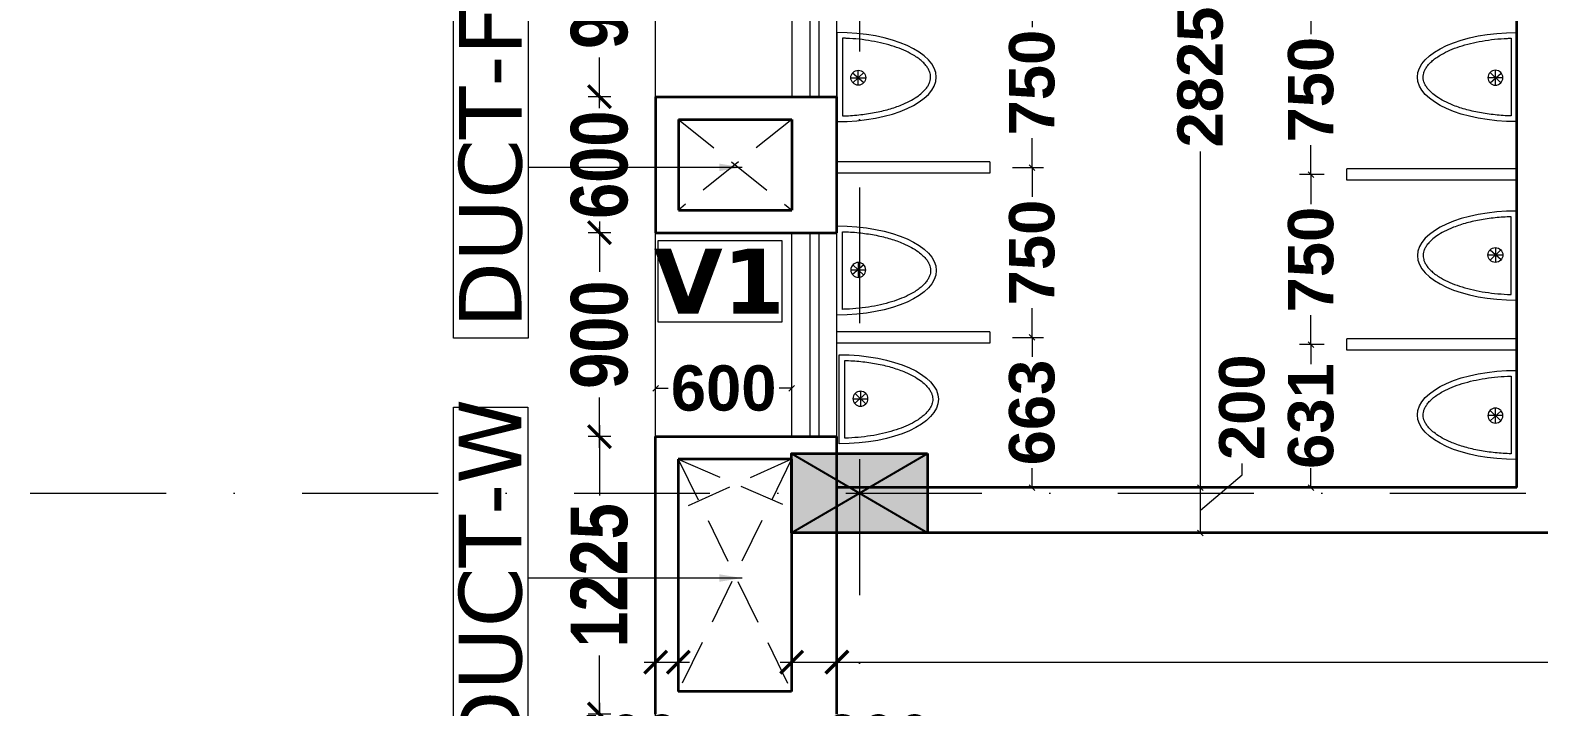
# Model space of a CAD drawing. Header units: millimetres. Extents: x -3092155 to 4513934, y -12317808 to 1850003.
# Drawn here: x -460175 to -453517, y -5682594 to -5679607 of the extents above; entities that cross this region are included whole.
import ezdxf

# ---------------------------------------------------------------- set-up
doc = ezdxf.new("R2010")
doc.units = ezdxf.units.MM
doc.header["$LTSCALE"] = 2
doc.header["$MEASUREMENT"] = 0
doc.header["$PDMODE"] = 34
doc.header["$PDSIZE"] = 500
doc.linetypes.add('DASHDOT', pattern=[1, 0.5, -0.25, 0, -0.25])
doc.linetypes.add('DASHED2', pattern=[0.375, 0.25, -0.125])
for name, color, linetype, lineweight in [('coloumn', 10, 'Continuous', 35), ('cornice', 12, 'Continuous', 25), ('D DIM', 250, 'Continuous', 9), ('DUCT', 37, 'Continuous', 35), ('FIXTURE', 252, 'Continuous', 0), ('glass', 5, 'Continuous', 15), ('GRID', 251, 'DASHDOT', 5), ('SILL', 74, 'Continuous', 9), ('toi.dim.', 214, 'Continuous', 9), ('VENTI', 162, 'Continuous', 5), ('WAll', 250, 'Continuous', 35)]:
    doc.layers.add(name, color=color, linetype=linetype, lineweight=lineweight)
for name, color, linetype, lineweight, true_color in [('DOT', 7, 'DASHED2', 0, 0x89067c), ('duct text', 7, 'Continuous', 5, 0x30182a), ('partation wall', 7, 'Continuous', 20, 0x525023)]:
    doc.layers.add(name, color=color, linetype=linetype, lineweight=lineweight, true_color=true_color)
doc.styles.add('door', font='arial.ttf', dxfattribs={"height": 70})
doc.styles.add('INNER DIM', font='ARIALNB.TTF', dxfattribs={"height": 250})
doc.styles.add('int dim', font='arialbd.ttf', dxfattribs={"height": 200})
doc.styles.add('style2', font='verdana.ttf')
doc.dimstyles.new('DOOR', dxfattribs={"dimtxt": 100, "dimasz": 100, "dimexe": 25, "dimexo": 50, "dimgap": 25, "dimtad": 0, "dimtih": 1, "dimtoh": 1, "dimdec": 0, "dimzin": 3, "dimdsep": 46, "dimtxsty": 'door', "dimblk": 'OBLIQUE', "dimcen": 200, "dimclrd": 256, "dimclre": 256, "dimclrt": 256, "dimadec": 0, "dimazin": 0, "dimtfac": 1, "dimtdec": 0, "dimtofl": 0, "dimtmove": 2, "dimatfit": 3, "dimfxl": 300, "dimfxlon": 1, "dimfrac": 1, "dimtolj": 1, "dimtzin": 0, "dimlwd": -1, "dimlwe": -1, "dimarcsym": 0})
doc.dimstyles.new('INNER DIM', dxfattribs={"dimscale": 0, "dimtxt": 250, "dimasz": 100, "dimexe": 50, "dimexo": 50, "dimgap": 50, "dimtad": 0, "dimdec": 0, "dimzin": 0, "dimdsep": 46, "dimtxsty": 'INNER DIM', "dimblk": 'ARCHTICK', "dimcen": 100, "dimdle": 50, "dimclrd": 256, "dimclre": 256, "dimclrt": 256, "dimadec": 0, "dimazin": 0, "dimtfac": 1, "dimtdec": 0, "dimtix": 1, "dimtmove": 2, "dimatfit": 3, "dimfxl": 50, "dimfxlon": 1, "dimtolj": 1, "dimtzin": 0, "dimlwd": -1, "dimlwe": -1, "dimarcsym": 1})
doc.dimstyles.new('toilet detail', dxfattribs={"dimtxt": 150, "dimasz": 25, "dimexe": 50, "dimexo": 100, "dimgap": 25, "dimtad": 0, "dimdec": 0, "dimzin": 3, "dimdsep": 46, "dimtxsty": 'int dim', "dimblk": 'OBLIQUE', "dimcen": 90, "dimclrd": 214, "dimclre": 214, "dimclrt": 256, "dimadec": 0, "dimazin": 0, "dimtfac": 1, "dimtdec": 0, "dimtofl": 0, "dimtmove": 1, "dimatfit": 3, "dimfxl": 1, "dimfrac": 1, "dimtolj": 1, "dimtzin": 0, "dimlwd": -1, "dimlwe": -1, "dimarcsym": 1})

# ---------------------------------------------------------------- blocks, each defined once
blk = doc.blocks.new('_ArchTick')
at = {"color": 0, "linetype": 'ByBlock', "const_width": 0.15}
blk.add_lwpolyline([(-0.5, -0.5), (0.5, 0.5)], dxfattribs=at)
blk = doc.blocks.new('*D64')
at = {"layer": 'D DIM', "ltscale": 100, "transparency": 16777216}
for p, q in [((-457661.9979461372, -5678951.23310758), (-457661.9979461372, -5679173.828605534)), ((-457611.9979461372, -5679001.23310758), (-457711.9979461372, -5679001.23310758)), ((-457661.9979461372, -5679951.233107581), (-457661.9979461372, -5679728.637609626)), ((-457611.9979461372, -5679901.233107581), (-457711.9979461372, -5679901.233107581))]:
    blk.add_line(p, q, dxfattribs=at)
at = {"layer": 'Defpoints', "color": 0, "lineweight": 50, "ltscale": 100, "transparency": 16777216}
for p in [(-457013.8841193343, -5679001.23310758), (-457661.9979461372, -5679901.233107581), (-457013.8841193343, -5679901.233107581)]:
    blk.add_point(p, dxfattribs=at)
at = {"layer": 'D DIM', "ltscale": 100, "transparency": 16777216, "xscale": 100, "yscale": 100, "zscale": 100}
for p, rotation in [((-457661.9979461372, -5679001.23310758), 90), ((-457661.9979461372, -5679901.233107581), 270)]:
    blk.add_blockref('_ArchTick', p, dxfattribs=dict(at, rotation=rotation))
at = {"layer": 'D DIM', "ltscale": 100, "transparency": 16777216, "insert": (-457661.9979461363, -5679451.23310758), "char_height": 250, "attachment_point": 5, "rotation": 90, "style": 'INNER DIM'}
blk.add_mtext('\\A1;900', dxfattribs=at)
blk = doc.blocks.new('*D65')
at = {"layer": 'D DIM', "ltscale": 100, "transparency": 16777216}
for p, q in [((-457661.9979461372, -5680451.23310758), (-457661.9979461372, -5680673.828605536)), ((-457611.9979461372, -5680501.23310758), (-457711.9979461372, -5680501.23310758)), ((-457661.9979461372, -5681451.233107585), (-457661.9979461372, -5681228.637609629)), ((-457611.9979461372, -5681401.233107585), (-457711.9979461372, -5681401.233107585))]:
    blk.add_line(p, q, dxfattribs=at)
at = {"layer": 'Defpoints', "color": 0, "lineweight": 50, "ltscale": 100, "transparency": 16777216}
for p in [(-457013.8841193335, -5680501.23310758), (-457661.9979461372, -5681401.233107585), (-457013.8841193313, -5681401.233107585)]:
    blk.add_point(p, dxfattribs=at)
at = {"layer": 'D DIM', "ltscale": 100, "transparency": 16777216, "xscale": 100, "yscale": 100, "zscale": 100}
for p, rotation in [((-457661.9979461372, -5680501.23310758), 90), ((-457661.9979461372, -5681401.233107585), 270)]:
    blk.add_blockref('_ArchTick', p, dxfattribs=dict(at, rotation=rotation))
at = {"layer": 'D DIM', "ltscale": 100, "transparency": 16777216, "insert": (-457661.9979461363, -5680951.233107583), "char_height": 250, "attachment_point": 5, "rotation": 90, "style": 'INNER DIM'}
blk.add_mtext('\\A1;900', dxfattribs=at)
blk = doc.blocks.new('*D66')
at = {"layer": 'D DIM', "ltscale": 100, "transparency": 16777216}
for p, q in [((-457661.9979461372, -5682576.233558997), (-457661.9979461372, -5683101.011415934)), ((-457611.9979461372, -5682626.233558997), (-457711.9979461372, -5682626.233558997)), ((-457661.9979461372, -5684326.232656228), (-457661.9979461372, -5683801.454799291)), ((-457611.9979461372, -5684276.232656228), (-457711.9979461372, -5684276.232656228))]:
    blk.add_line(p, q, dxfattribs=at)
at = {"layer": 'Defpoints', "color": 0, "lineweight": 50, "ltscale": 100, "transparency": 16777216}
for p in [(-457013.8841193261, -5682626.233558997), (-457661.9979461372, -5684276.232656228), (-457014.297567275, -5684276.232656228)]:
    blk.add_point(p, dxfattribs=at)
at = {"layer": 'D DIM', "ltscale": 100, "transparency": 16777216, "xscale": 100, "yscale": 100, "zscale": 100}
for p, rotation in [((-457661.9979461372, -5682626.233558997), 90), ((-457661.9979461372, -5684276.232656228), 270)]:
    blk.add_blockref('_ArchTick', p, dxfattribs=dict(at, rotation=rotation))
at = {"layer": 'D DIM', "ltscale": 100, "transparency": 16777216, "insert": (-457661.9979461363, -5683451.233107612), "char_height": 250, "attachment_point": 5, "rotation": 90, "style": 'INNER DIM'}
blk.add_mtext('\\A1;1650', dxfattribs=at)
blk = doc.blocks.new('*D202')
at = {"layer": 'D DIM', "ltscale": 100, "transparency": 16777216}
for p, q in [((-457414.29767005, -5682346.702719184), (-457414.29767005, -5682446.702719184)), ((-457314.29767005, -5682346.702719184), (-457314.29767005, -5682446.702719184)), ((-457464.29767005, -5682396.702719184), (-457264.29767005, -5682396.702719184))]:
    blk.add_line(p, q, dxfattribs=at)
at = {"layer": 'Defpoints', "color": 0, "lineweight": 50, "ltscale": 100, "transparency": 16777216}
for p in [(-457414.29767005, -5682249.147986428), (-457314.29767005, -5682249.147986428), (-457314.29767005, -5682396.702719184)]:
    blk.add_point(p, dxfattribs=at)
at = {"layer": 'D DIM', "ltscale": 100, "transparency": 16777216, "xscale": 100, "yscale": 100, "zscale": 100, "rotation": 180}
blk.add_blockref('_ArchTick', (-457414.29767005, -5682396.702719184), dxfattribs=at)
at = {"layer": 'D DIM', "ltscale": 100, "transparency": 16777216, "xscale": 100, "yscale": 100, "zscale": 100}
blk.add_blockref('_ArchTick', (-457314.29767005, -5682396.702719184), dxfattribs=at)
at = {"layer": 'D DIM', "ltscale": 100, "transparency": 16777216, "insert": (-457545.200502206, -5682756.304070169), "char_height": 250, "attachment_point": 5, "style": 'INNER DIM'}
blk.add_mtext('\\A1;100', dxfattribs=at)
blk = doc.blocks.new('*D662')
at = {"layer": 'D DIM', "ltscale": 100, "transparency": 16777216}
for p, q in [((-457314.7111910628, -7707456.922099195), (-457314.7111910628, -7707556.922099195)), ((-456814.2976700501, -7707456.922099195), (-456814.2976700501, -7707556.922099195)), ((-457364.7111910628, -7707506.922099195), (-456764.2976700501, -7707506.922099195))]:
    blk.add_line(p, q, dxfattribs=at)
at = {"layer": 'Defpoints', "color": 0, "lineweight": 50, "ltscale": 100, "transparency": 16777216}
for p in [(-456814.2976700499, -5682249.147986428), (-457314.7111910628, -7707359.367366438), (-456814.2976700501, -7707506.922099195)]:
    blk.add_point(p, dxfattribs=at)
at = {"layer": 'D DIM', "ltscale": 100, "transparency": 16777216, "xscale": 100, "yscale": 100, "zscale": 100, "rotation": 180}
blk.add_blockref('_ArchTick', (-457314.7111910628, -7707506.922099195), dxfattribs=at)
at = {"layer": 'D DIM', "ltscale": 100, "transparency": 16777216, "xscale": 100, "yscale": 100, "zscale": 100}
blk.add_blockref('_ArchTick', (-456814.2976700501, -7707506.922099195), dxfattribs=at)
at = {"layer": 'D DIM', "ltscale": 100, "transparency": 16777216, "insert": (-457064.5044305576, -7707362.698884432), "char_height": 250, "attachment_point": 5, "style": 'INNER DIM'}
blk.add_mtext('\\A1;500', dxfattribs=at)
blk = doc.blocks.new('*D203')
at = {"layer": 'D DIM', "ltscale": 100, "transparency": 16777216}
for p, q in [((-456814.2976700499, -5682346.702719184), (-456814.2976700499, -5682446.702719184)), ((-456614.29767005, -5682346.702719184), (-456614.29767005, -5682446.702719184)), ((-456864.2976700499, -5682396.702719184), (-456564.29767005, -5682396.702719184))]:
    blk.add_line(p, q, dxfattribs=at)
at = {"layer": 'Defpoints', "color": 0, "lineweight": 50, "ltscale": 100, "transparency": 16777216}
for p in [(-456814.2976700499, -5682249.147986428), (-456614.29767005, -5682249.147986428), (-456614.29767005, -5682396.702719184)]:
    blk.add_point(p, dxfattribs=at)
at = {"layer": 'D DIM', "ltscale": 100, "transparency": 16777216, "xscale": 100, "yscale": 100, "zscale": 100, "rotation": 180}
blk.add_blockref('_ArchTick', (-456814.2976700499, -5682396.702719184), dxfattribs=at)
at = {"layer": 'D DIM', "ltscale": 100, "transparency": 16777216, "xscale": 100, "yscale": 100, "zscale": 100}
blk.add_blockref('_ArchTick', (-456614.29767005, -5682396.702719184), dxfattribs=at)
at = {"layer": 'D DIM', "ltscale": 100, "transparency": 16777216, "insert": (-456431.1433066544, -5682756.304070169), "char_height": 250, "attachment_point": 5, "style": 'INNER DIM'}
blk.add_mtext('\\A1;200', dxfattribs=at)
blk = doc.blocks.new('*D204')
at = {"layer": 'D DIM', "ltscale": 100, "transparency": 16777216}
for p, q in [((-456614.29767005, -5682346.702719184), (-456614.29767005, -5682446.702719184)), ((-445589.7366827271, -5682346.702719184), (-445589.7366827271, -5682446.702719184)), ((-456664.29767005, -5682396.702719184), (-451534.5205870298, -5682396.702719184)), ((-445539.7366827271, -5682396.702719184), (-450669.5137657473, -5682396.702719184))]:
    blk.add_line(p, q, dxfattribs=at)
at = {"layer": 'Defpoints', "color": 0, "lineweight": 50, "ltscale": 100, "transparency": 16777216}
for p in [(-445589.7366827271, -5681938.728488417), (-456614.29767005, -5682249.147986428), (-445589.7366827271, -5682396.702719184)]:
    blk.add_point(p, dxfattribs=at)
at = {"layer": 'D DIM', "ltscale": 100, "transparency": 16777216, "xscale": 100, "yscale": 100, "zscale": 100, "rotation": 180}
blk.add_blockref('_ArchTick', (-456614.29767005, -5682396.702719184), dxfattribs=at)
at = {"layer": 'D DIM', "ltscale": 100, "transparency": 16777216, "xscale": 100, "yscale": 100, "zscale": 100}
blk.add_blockref('_ArchTick', (-445589.7366827271, -5682396.702719184), dxfattribs=at)
at = {"layer": 'D DIM', "ltscale": 100, "transparency": 16777216, "insert": (-451102.0171763885, -5682396.702719184), "char_height": 250, "attachment_point": 5, "style": 'INNER DIM'}
blk.add_mtext('\\A1;11025', dxfattribs=at)
blk = doc.blocks.new('*D368')
at = {"layer": 'D DIM', "ltscale": 100, "transparency": 16777216}
for p, q in [((-457611.9979461372, -5679901.234068167), (-457711.9979461372, -5679901.234068167)), ((-457661.9979461372, -5679901.234068167), (-457661.9979461372, -5679925.364354662)), ((-457661.9979461372, -5680501.234068167), (-457661.9979461372, -5680477.103781673)), ((-457611.9979461372, -5680501.234068167), (-457711.9979461372, -5680501.234068167))]:
    blk.add_line(p, q, dxfattribs=at)
at = {"layer": 'Defpoints', "color": 0, "lineweight": 50, "ltscale": 100, "transparency": 16777216}
for p in [(-457413.9093337008, -5679901.234068167), (-457661.9979461372, -5680501.234068167), (-457413.9093337008, -5680501.234068167)]:
    blk.add_point(p, dxfattribs=at)
at = {"layer": 'D DIM', "ltscale": 100, "transparency": 16777216, "insert": (-457661.9979461363, -5680201.234068167), "char_height": 250, "attachment_point": 5, "rotation": 90, "style": 'INNER DIM'}
blk.add_mtext('\\A1;600', dxfattribs=at)
blk = doc.blocks.new('*D830')
at = {"layer": 'D DIM', "ltscale": 100, "transparency": 16777216}
for p, q in [((-457662.4114671499, -5681351.232656225), (-457662.4114671499, -5681660.867717616)), ((-457612.4114671499, -5681401.232656225), (-457712.4114671499, -5681401.232656225)), ((-457662.4114671499, -5682676.232656225), (-457662.4114671499, -5682366.597594833)), ((-457612.4114671499, -5682626.232656225), (-457712.4114671499, -5682626.232656225))]:
    blk.add_line(p, q, dxfattribs=at)
at = {"layer": 'Defpoints', "color": 0, "lineweight": 50, "ltscale": 100, "transparency": 16777216}
for p in [(-457414.7111910629, -5681401.232656225), (-457662.4114671499, -5682626.232656225), (-457414.7111910629, -5682626.232656225)]:
    blk.add_point(p, dxfattribs=at)
at = {"layer": 'D DIM', "ltscale": 100, "transparency": 16777216, "xscale": 100, "yscale": 100, "zscale": 100}
for p, rotation in [((-457662.4114671499, -5681401.232656225), 90), ((-457662.4114671499, -5682626.232656225), 270)]:
    blk.add_blockref('_ArchTick', p, dxfattribs=dict(at, rotation=rotation))
at = {"layer": 'D DIM', "ltscale": 100, "transparency": 16777216, "insert": (-457662.411467149, -5682013.732656225), "char_height": 250, "attachment_point": 5, "rotation": 90, "style": 'INNER DIM'}
blk.add_mtext('\\A1;1225', dxfattribs=at)
blk = doc.blocks.new('F.F')
at = {"layer": 'coloumn', "ltscale": 100}
blk.add_hatch(color=256, dxfattribs=at).paths.add_polyline_path([(-228835.3270420902, -5834806.198561396), (-228835.3270420902, -5835156.198561395), (-229435.3270420903, -5835156.198561395), (-229435.3270420903, -5834806.198561396)])
at = {"layer": 'coloumn', "lineweight": 25, "ltscale": 100}
for p, q in [((-229435.3270420903, -5835156.198561395), (-228835.3270420902, -5834806.198561396)), ((-229435.3270420903, -5834806.198561396), (-228835.3270420902, -5835156.198561395))]:
    blk.add_line(p, q, dxfattribs=at)
at = {"layer": 'coloumn', "ltscale": 100}
blk.add_lwpolyline([(-228835.3270420902, -5834806.198561396), (-228835.3270420902, -5835156.198561395), (-229435.3270420903, -5835156.198561395), (-229435.3270420903, -5834806.198561396)], close=True, dxfattribs=at)
blk = doc.blocks.new('uri')
at = {"layer": 'FIXTURE', "ltscale": 100}
for p, q in [((1256512.1307927, -5187048.670860922), (1256512.1307927, -5186705.829088659)), ((1256537.1307927, -5187074), (1256537.1307927, -5186680.5)), ((1256466.924981308, -5186851.771267757), (1256419.075018691, -5186897.228732243)), ((1256419.371995392, -5186851.462695507), (1256468.819999245, -5186895.050611645)), ((1256443, -5186841.5), (1256443, -5186907.5)), ((1256476, -5186874.5), (1256410, -5186874.5))]:
    blk.add_line(p, q, dxfattribs=at)
blk.add_circle((1256443, -5186874.5), 33, dxfattribs=at)
blk.add_ellipse((1256537.1307927, -5186877.25), major_axis=(438.1307926999871, 0), ratio=0.4490668158417386, start_param=1.570796326794896, end_param=4.712388980384689, dxfattribs=at)
blk.add_open_spline([(1256512.1307927, -5186705.829088659), (1256509.462153101, -5186705.899346447), (1256506.795076935, -5186705.980872679), (1256479.975900858, -5186706.914725764), (1256455.991932373, -5186708.681622096), (1256409.102708646, -5186714.005878061), (1256386.198023041, -5186717.563336078), (1256342.181324756, -5186726.341856135), (1256321.069873163, -5186731.563185358), (1256281.31122138, -5186743.471866334), (1256262.664729696, -5186750.159842574), (1256232.260891801, -5186763.09801419), (1256219.894129505, -5186769.112861536), (1256197.266261198, -5186781.679519107), (1256187.006121485, -5186788.231664661), (1256170.375013156, -5186800.477788843), (1256163.638129791, -5186806.12196245), (1256151.798513819, -5186817.463990069), (1256146.696875699, -5186823.160748863), (1256138.854606354, -5186833.473922943), (1256135.858309531, -5186838.1068847), (1256130.920994688, -5186847.224871634), (1256128.979053686, -5186851.708605828), (1256126.054501476, -5186860.516795905), (1256125.06976132, -5186864.841208931), (1256123.972146006, -5186873.405928587), (1256123.857725476, -5186877.648505372), (1256124.485584546, -5186886.179589845), (1256125.228819802, -5186890.470789989), (1256127.64288249, -5186899.199593076), (1256129.31593739, -5186903.637769016), (1256133.691382044, -5186912.675002077), (1256136.395070397, -5186917.272925477), (1256142.904475662, -5186926.57059756), (1256146.710279436, -5186931.269125482), (1256155.447312883, -5186940.676396798), (1256160.378143055, -5186945.384476802), (1256171.346839866, -5186954.716451919), (1256177.384308736, -5186959.340124576), (1256190.519562772, -5186968.418661296), (1256197.617081094, -5186972.873509474), (1256216.507194617, -5186983.653492039), (1256228.90347408, -5186989.831669117), (1256255.640543949, -5187001.46181963), (1256269.980843563, -5187006.914166129), (1256300.309873899, -5187016.946060051), (1256316.2983538, -5187021.525842434), (1256349.602049261, -5187029.700617626), (1256366.917082601, -5187033.29573578), (1256402.532542011, -5187039.418544433), (1256420.83279631, -5187041.94629586), (1256458.062845089, -5187045.878456199), (1256476.992462889, -5187047.282891889), (1256501.404067447, -5187048.342714779), (1256506.764269349, -5187048.529536768), (1256512.1307927, -5187048.670860922)], degree=3, knots=[1.629393126829684, 1.629393126829684, 1.629393126829684, 1.629393126829684, 1.648180838332605, 1.648180838332605, 1.818462084621, 1.818462084621, 1.988743330909393, 1.988743330909393, 2.159024577197786, 2.159024577197786, 2.329305823486181, 2.329305823486181, 2.461628538329683, 2.461628538329683, 2.593951253173184, 2.593951253173184, 2.703241405611338, 2.703241405611338, 2.812531558049494, 2.812531558049494, 2.903056276689524, 2.903056276689524, 2.993580995329555, 2.993580995329555, 3.084105713969587, 3.084105713969587, 3.174630432609618, 3.174630432609618, 3.26515515124965, 3.26515515124965, 3.355679869889681, 3.355679869889681, 3.446204588529713, 3.446204588529713, 3.536729307169743, 3.536729307169743, 3.627254025809773, 3.627254025809773, 3.717778744449806, 3.717778744449806, 3.808303463089838, 3.808303463089838, 3.942921364457892, 3.942921364457892, 4.077539265825948, 4.077539265825948, 4.212157167194007, 4.212157167194007, 4.34677506856206, 4.34677506856206, 4.481392969930118, 4.481392969930118, 4.616010871298175, 4.616010871298175, 4.653792164885234, 4.653792164885234, 4.653792164885234, 4.653792164885234], dxfattribs=at)
blk = doc.blocks.new('_Oblique')
at = {"color": 0, "linetype": 'ByBlock', "lineweight": -2}
blk.add_line((-0.5, -0.5), (0.5, 0.5), dxfattribs=at)
blk = doc.blocks.new('*D1212')
at = {"layer": 'Defpoints', "color": 0, "lineweight": 50, "ltscale": 100, "transparency": 16777216}
for p in [(-1427327.954055708, -5394260.686399474), (-1426631.19576158, -5394260.686399474), (-1427327.954055708, -5394460.686399475)]:
    blk.add_point(p, dxfattribs=at)
at = {"layer": 'toi.dim.', "color": 214, "ltscale": 100, "transparency": 16777216}
for p, q in [((-1426447.060065632, -5394203.768028246), (-1426447.060065632, -5394153.768028246)), ((-1427227.954055709, -5394260.686399474), (-1426581.195761581, -5394260.686399474)), ((-1426631.19576158, -5394360.686399474), (-1426447.060065632, -5394203.768028246)), ((-1426631.19576158, -5394460.686399475), (-1426631.19576158, -5394260.686399474)), ((-1427227.954055709, -5394460.686399475), (-1426581.195761581, -5394460.686399475))]:
    blk.add_line(p, q, dxfattribs=at)
at = {"layer": 'toi.dim.', "color": 214, "ltscale": 100, "transparency": 16777216, "xscale": 25, "yscale": 25, "zscale": 25}
for p, rotation in [((-1426631.19576158, -5394260.686399474), 90), ((-1426631.19576158, -5394460.686399475), 270)]:
    blk.add_blockref('_Oblique', p, dxfattribs=dict(at, rotation=rotation))
at = {"layer": 'toi.dim.', "ltscale": 100, "transparency": 16777216, "insert": (-1426447.060065631, -5393906.053157848), "char_height": 200, "attachment_point": 5, "rotation": 90, "style": 'int dim'}
blk.add_mtext('\\A1;200', dxfattribs=at)
blk = doc.blocks.new('*D1213')
at = {"layer": 'Defpoints', "color": 0, "lineweight": 50, "ltscale": 100, "transparency": 16777216}
for p in [(-1426884.846117942, -5391435.687811417), (-1426631.19576158, -5391435.687811417), (-1427327.954055708, -5394260.686399474)]:
    blk.add_point(p, dxfattribs=at)
at = {"layer": 'toi.dim.', "color": 214, "ltscale": 100, "transparency": 16777216}
for p, q in [((-1426784.846117941, -5391435.687811417), (-1426581.195761581, -5391435.687811417)), ((-1426631.19576158, -5391435.687811417), (-1426631.19576158, -5392120.602162949)), ((-1426631.19576158, -5394260.686399474), (-1426631.19576158, -5392776.741317109)), ((-1427227.954055709, -5394260.686399474), (-1426581.195761581, -5394260.686399474))]:
    blk.add_line(p, q, dxfattribs=at)
at = {"layer": 'toi.dim.', "color": 214, "ltscale": 100, "transparency": 16777216, "xscale": 25, "yscale": 25, "zscale": 25}
for p, rotation in [((-1426631.19576158, -5391435.687811417), 90), ((-1426631.19576158, -5394260.686399474), 270)]:
    blk.add_blockref('_Oblique', p, dxfattribs=dict(at, rotation=rotation))
at = {"layer": 'toi.dim.', "ltscale": 100, "transparency": 16777216, "insert": (-1426631.19576158, -5392448.671740029), "char_height": 200, "attachment_point": 5, "rotation": 90, "style": 'int dim'}
blk.add_mtext('\\A1;2825', dxfattribs=at)
blk = doc.blocks.new('*D1222')
at = {"layer": 'Defpoints', "color": 0, "lineweight": 50, "ltscale": 100, "transparency": 16777216}
for p in [(-1429035.234454284, -5393822.552525957), (-1429035.234454284, -5394035.686399473), (-1428434.846117943, -5394035.686399473)]:
    blk.add_point(p, dxfattribs=at)
at = {"layer": 'toi.dim.', "color": 214, "ltscale": 100, "transparency": 16777216}
for p, q in [((-1429035.234454284, -5393935.686399474), (-1429035.234454284, -5393772.552525957)), ((-1428434.846117943, -5393935.686399474), (-1428434.846117943, -5393772.552525957)), ((-1429035.234454284, -5393822.552525957), (-1428980.299494845, -5393822.552525957)), ((-1428434.846117943, -5393822.552525957), (-1428489.781077383, -5393822.552525957))]:
    blk.add_line(p, q, dxfattribs=at)
at = {"layer": 'toi.dim.', "color": 214, "ltscale": 100, "transparency": 16777216, "xscale": 25, "yscale": 25, "zscale": 25, "rotation": 180}
blk.add_blockref('_Oblique', (-1429035.234454284, -5393822.552525957), dxfattribs=at)
at = {"layer": 'toi.dim.', "color": 214, "ltscale": 100, "transparency": 16777216, "xscale": 25, "yscale": 25, "zscale": 25}
blk.add_blockref('_Oblique', (-1428434.846117943, -5393822.552525957), dxfattribs=at)
at = {"layer": 'toi.dim.', "ltscale": 100, "transparency": 16777216, "insert": (-1428735.040286114, -5393822.552525957), "char_height": 200, "attachment_point": 5, "style": 'int dim'}
blk.add_mtext('\\A1;600', dxfattribs=at)
blk = doc.blocks.new('*D1224')
at = {"layer": 'Defpoints', "color": 0, "lineweight": 50, "ltscale": 100, "transparency": 16777216}
for p in [(-1427559.846117939, -5392098.137811414), (-1427559.846117939, -5392848.137811414), (-1427374.020483575, -5392848.137811414)]:
    blk.add_point(p, dxfattribs=at)
at = {"layer": 'toi.dim.', "color": 214, "ltscale": 100, "transparency": 16777216}
for p, q in [((-1427459.846117939, -5392098.137811414), (-1427324.020483574, -5392098.137811414)), ((-1427374.020483575, -5392098.137811414), (-1427374.020483575, -5392227.878602684)), ((-1427374.020483575, -5392848.137811414), (-1427374.020483575, -5392718.397020145)), ((-1427459.846117939, -5392848.137811414), (-1427324.020483574, -5392848.137811414))]:
    blk.add_line(p, q, dxfattribs=at)
at = {"layer": 'toi.dim.', "color": 214, "ltscale": 100, "transparency": 16777216, "xscale": 25, "yscale": 25, "zscale": 25}
for p, rotation in [((-1427374.020483575, -5392098.137811414), 90), ((-1427374.020483575, -5392848.137811414), 270)]:
    blk.add_blockref('_Oblique', p, dxfattribs=dict(at, rotation=rotation))
at = {"layer": 'toi.dim.', "ltscale": 100, "transparency": 16777216, "insert": (-1427374.020483574, -5392473.137811414), "char_height": 200, "attachment_point": 5, "rotation": 90, "style": 'int dim'}
blk.add_mtext('\\A1;750', dxfattribs=at)
blk = doc.blocks.new('*D1225')
at = {"layer": 'Defpoints', "color": 0, "lineweight": 50, "ltscale": 100, "transparency": 16777216}
for p in [(-1427559.846117939, -5392848.137811414), (-1427559.846117939, -5393598.137811415), (-1427374.020483575, -5393598.137811415)]:
    blk.add_point(p, dxfattribs=at)
at = {"layer": 'toi.dim.', "color": 214, "ltscale": 100, "transparency": 16777216}
for p, q in [((-1427459.846117939, -5392848.137811414), (-1427324.020483574, -5392848.137811414)), ((-1427374.020483575, -5392848.137811414), (-1427374.020483575, -5392977.878602684)), ((-1427374.020483575, -5393598.137811415), (-1427374.020483575, -5393468.397020146)), ((-1427459.846117939, -5393598.137811415), (-1427324.020483574, -5393598.137811415))]:
    blk.add_line(p, q, dxfattribs=at)
at = {"layer": 'toi.dim.', "color": 214, "ltscale": 100, "transparency": 16777216, "xscale": 25, "yscale": 25, "zscale": 25}
for p, rotation in [((-1427374.020483575, -5392848.137811414), 90), ((-1427374.020483575, -5393598.137811415), 270)]:
    blk.add_blockref('_Oblique', p, dxfattribs=dict(at, rotation=rotation))
at = {"layer": 'toi.dim.', "ltscale": 100, "transparency": 16777216, "insert": (-1427374.020483574, -5393223.137811414), "char_height": 200, "attachment_point": 5, "rotation": 90, "style": 'int dim'}
blk.add_mtext('\\A1;750', dxfattribs=at)
blk = doc.blocks.new('*D1226')
at = {"layer": 'Defpoints', "color": 0, "lineweight": 50, "ltscale": 100, "transparency": 16777216}
for p in [(-1427559.846117939, -5393598.137811415), (-1427559.846117939, -5394260.687360004), (-1427374.020483575, -5394260.687360004)]:
    blk.add_point(p, dxfattribs=at)
at = {"layer": 'toi.dim.', "color": 214, "ltscale": 100, "transparency": 16777216}
for p, q in [((-1427459.846117939, -5393598.137811415), (-1427324.020483574, -5393598.137811415)), ((-1427374.020483575, -5393598.137811415), (-1427374.020483575, -5393683.266610265)), ((-1427374.020483575, -5394260.687360004), (-1427374.020483575, -5394175.558561153)), ((-1427459.846117939, -5394260.687360004), (-1427324.020483574, -5394260.687360004))]:
    blk.add_line(p, q, dxfattribs=at)
at = {"layer": 'toi.dim.', "color": 214, "ltscale": 100, "transparency": 16777216, "xscale": 25, "yscale": 25, "zscale": 25}
for p, rotation in [((-1427374.020483575, -5393598.137811415), 90), ((-1427374.020483575, -5394260.687360004), 270)]:
    blk.add_blockref('_Oblique', p, dxfattribs=dict(at, rotation=rotation))
at = {"layer": 'toi.dim.', "ltscale": 100, "transparency": 16777216, "insert": (-1427374.020483574, -5393929.41258571), "char_height": 200, "attachment_point": 5, "rotation": 90, "style": 'int dim'}
blk.add_mtext('\\A1;663', dxfattribs=at)
blk = doc.blocks.new('*D1248')
at = {"layer": 'Defpoints', "color": 0, "lineweight": 50, "ltscale": 100, "transparency": 16777216}
for p in [(-1426143.103375186, -5393629.437811414), (-1425984.846117937, -5393629.437811414), (-1426046.445844505, -5394260.686399473)]:
    blk.add_point(p, dxfattribs=at)
at = {"layer": 'toi.dim.', "color": 214, "ltscale": 100, "transparency": 16777216}
for p, q in [((-1426084.846117938, -5393629.437811414), (-1426193.103375186, -5393629.437811414)), ((-1426143.103375186, -5393629.437811414), (-1426143.103375186, -5393715.628271883)), ((-1426143.103375186, -5394260.686399473), (-1426143.103375186, -5394174.495939003)), ((-1426146.445844505, -5394260.686399473), (-1426193.103375186, -5394260.686399473))]:
    blk.add_line(p, q, dxfattribs=at)
at = {"layer": 'toi.dim.', "color": 214, "ltscale": 100, "transparency": 16777216, "xscale": 25, "yscale": 25, "zscale": 25}
for p, rotation in [((-1426143.103375186, -5393629.437811414), 90), ((-1426143.103375186, -5394260.686399473), 270)]:
    blk.add_blockref('_Oblique', p, dxfattribs=dict(at, rotation=rotation))
at = {"layer": 'toi.dim.', "ltscale": 100, "transparency": 16777216, "insert": (-1426143.103375185, -5393945.062105443), "char_height": 200, "attachment_point": 5, "rotation": 90, "style": 'int dim'}
blk.add_mtext('\\A1;631', dxfattribs=at)
blk = doc.blocks.new('*D1249')
at = {"layer": 'Defpoints', "color": 0, "lineweight": 50, "ltscale": 100, "transparency": 16777216}
for p in [(-1426143.103375186, -5392879.437811414), (-1425984.846117937, -5392879.437811414), (-1425984.846117938, -5393629.437811414)]:
    blk.add_point(p, dxfattribs=at)
at = {"layer": 'toi.dim.', "color": 214, "ltscale": 100, "transparency": 16777216}
for p, q in [((-1426084.846117938, -5392879.437811414), (-1426193.103375186, -5392879.437811414)), ((-1426143.103375186, -5392879.437811414), (-1426143.103375186, -5393009.178602681)), ((-1426143.103375186, -5393629.437811414), (-1426143.103375186, -5393499.697020144)), ((-1426084.846117938, -5393629.437811414), (-1426193.103375186, -5393629.437811414))]:
    blk.add_line(p, q, dxfattribs=at)
at = {"layer": 'toi.dim.', "color": 214, "ltscale": 100, "transparency": 16777216, "xscale": 25, "yscale": 25, "zscale": 25}
for p, rotation in [((-1426143.103375186, -5392879.437811414), 90), ((-1426143.103375186, -5393629.437811414), 270)]:
    blk.add_blockref('_Oblique', p, dxfattribs=dict(at, rotation=rotation))
at = {"layer": 'toi.dim.', "ltscale": 100, "transparency": 16777216, "insert": (-1426143.103375185, -5393254.437811414), "char_height": 200, "attachment_point": 5, "rotation": 90, "style": 'int dim'}
blk.add_mtext('\\A1;750', dxfattribs=at)
blk = doc.blocks.new('*D1250')
at = {"layer": 'Defpoints', "color": 0, "lineweight": 50, "ltscale": 100, "transparency": 16777216}
for p in [(-1426143.103375186, -5392129.437811412), (-1425984.846117937, -5392129.437811412), (-1425984.846117937, -5392879.437811414)]:
    blk.add_point(p, dxfattribs=at)
at = {"layer": 'toi.dim.', "color": 214, "ltscale": 100, "transparency": 16777216}
for p, q in [((-1426084.846117937, -5392129.437811412), (-1426193.103375186, -5392129.437811412)), ((-1426143.103375186, -5392129.437811412), (-1426143.103375186, -5392259.178602681)), ((-1426143.103375186, -5392879.437811414), (-1426143.103375186, -5392749.697020144)), ((-1426084.846117937, -5392879.437811414), (-1426193.103375186, -5392879.437811414))]:
    blk.add_line(p, q, dxfattribs=at)
at = {"layer": 'toi.dim.', "color": 214, "ltscale": 100, "transparency": 16777216, "xscale": 25, "yscale": 25, "zscale": 25}
for p, rotation in [((-1426143.103375186, -5392129.437811412), 90), ((-1426143.103375186, -5392879.437811414), 270)]:
    blk.add_blockref('_Oblique', p, dxfattribs=dict(at, rotation=rotation))
at = {"layer": 'toi.dim.', "ltscale": 100, "transparency": 16777216, "insert": (-1426143.103375185, -5392504.437811412), "char_height": 200, "attachment_point": 5, "rotation": 90, "style": 'int dim'}
blk.add_mtext('\\A1;750', dxfattribs=at)
blk = doc.blocks.new('u67u6ujuj')
at = {"layer": 'DOT', "ltscale": 400}
for p, q in [((-1428434.846117942, -5392635.687811417), (-1428934.846117942, -5393035.687811417)), ((-1428934.846117942, -5392635.687811417), (-1428434.849114907, -5393035.687811417)), ((-1428435.234454172, -5394135.686399683), (-1428935.234454284, -5394360.686399477)), ((-1428935.234454171, -5394135.686399683), (-1428435.237451248, -5394350.689895933))]:
    blk.add_line(p, q, dxfattribs=at)
at = {"layer": 'glass', "ltscale": 100}
for p, q in [((-1428354.846117938, -5391635.687811417), (-1428354.846117938, -5392535.687811418)), ((-1428314.846117939, -5391635.687811417), (-1428314.846117939, -5392535.687811418)), ((-1428354.846117938, -5393135.687811417), (-1428354.846117939, -5394035.68781142)), ((-1428314.846117939, -5393135.687811417), (-1428314.84611794, -5394035.68781142))]:
    blk.add_line(p, q, dxfattribs=at)
at = {"layer": 'partation wall', "ltscale": 100}
for p, q in [((-1427559.846117939, -5392823.137811413), (-1428234.846117943, -5392823.137811413)), ((-1427559.846117939, -5392823.137811413), (-1427559.846117939, -5392873.137811413)), ((-1425984.846117937, -5392904.437811414), (-1425984.846117937, -5392854.437811414)), ((-1425234.846117937, -5392854.437811414), (-1425984.846117937, -5392854.437811414)), ((-1427559.846117939, -5392873.137811413), (-1428234.846117943, -5392873.137811413)), ((-1425234.846117937, -5392904.437811414), (-1425984.846117937, -5392904.437811414)), ((-1427559.846117939, -5393573.137811415), (-1428234.846117943, -5393573.137811415)), ((-1427559.846117939, -5393573.137811415), (-1427559.846117939, -5393623.137811414)), ((-1427559.846117939, -5393623.137811414), (-1428234.846117943, -5393623.137811414)), ((-1425984.846117937, -5393654.437811412), (-1425984.846117938, -5393604.437811413)), ((-1425234.846117937, -5393604.437811413), (-1425984.846117937, -5393604.437811413)), ((-1425234.846117937, -5393654.437811412), (-1425984.846117937, -5393654.437811412))]:
    blk.add_line(p, q, dxfattribs=at)
at = {"layer": 'SILL', "ltscale": 100}
for p, q in [((-1428234.846117943, -5392535.687811417), (-1428234.846117943, -5384510.687359998)), ((-1428434.846117942, -5391635.687811417), (-1428434.846117942, -5392535.687811414)), ((-1428434.846117943, -5394035.68781142), (-1428434.846117929, -5393135.687811417)), ((-1428234.846117943, -5394035.68781142), (-1428234.846117943, -5393135.687811417))]:
    blk.add_line(p, q, dxfattribs=at)
at = {"layer": 'VENTI', "ltscale": 100}
blk.add_lwpolyline([(-1429025.223031647, -5393529.183113084), (-1428476.124678986, -5393529.183113084), (-1428476.124678986, -5393172.012077208), (-1429025.223031647, -5393172.012077208)], close=True, dxfattribs=at)
at = {"layer": 'WAll', "ltscale": 100}
for p, q in [((-1425234.846117938, -5394260.686399474), (-1425234.8447365, -5390860.687015811)), ((-1429034.846117934, -5393135.687811417), (-1429034.846117934, -5392535.687811417)), ((-1429034.846117942, -5392535.687811417), (-1428234.846117943, -5392535.687811417)), ((-1428234.846117943, -5393135.687811417), (-1428234.846117943, -5392535.687811417)), ((-1428934.846117942, -5392635.687811417), (-1428934.846117942, -5393035.687811417)), ((-1428934.846117942, -5392635.687811417), (-1428434.846117942, -5392635.687811417)), ((-1428434.846117942, -5392635.687811417), (-1428434.846117942, -5393035.687811417)), ((-1428934.846117942, -5393035.687811417), (-1428434.846117942, -5393035.687811417)), ((-1429034.846117942, -5393135.687811417), (-1428234.846117943, -5393135.687811417)), ((-1429035.234454284, -5394035.686399473), (-1428235.234454284, -5394035.686399473)), ((-1429035.234454284, -5394460.686399477), (-1429035.234454284, -5394035.686399473)), ((-1428235.234454284, -5394460.686399473), (-1428235.234454284, -5394035.686399473)), ((-1428435.234454284, -5394135.686399472), (-1428935.234454284, -5394135.686399472)), ((-1428935.234454284, -5394135.686399472), (-1428935.234454284, -5394360.686399477)), ((-1428435.234454284, -5394135.686399472), (-1428435.234454284, -5394460.686399477)), ((-1425235.234454161, -5394260.686399471), (-1428235.234454155, -5394260.686399474)), ((-1425234.846117938, -5394260.686399474), (-1427835.234454161, -5394260.686399474)), ((-1425034.846117937, -5394460.687360004), (-1428435.234454284, -5394460.686399477))]:
    blk.add_line(p, q, dxfattribs=at)
at = {"layer": 'WAll', "rotation": 180}
blk.add_blockref('uri', (-171697.7153252317, -10579326.07344836), dxfattribs=at)
at = {"layer": 'WAll', "xscale": -1, "rotation": 180}
for p in [(-2681771.976910635, -10579326.07344836), (-2681771.976910635, -10580817.24972468)]:
    blk.add_blockref('uri', p, dxfattribs=at)
at = {"layer": 'WAll'}
blk.add_blockref('uri', (-2681771.976910635, -206359.6547987582), dxfattribs=at)
at = {"layer": 'WAll', "xscale": -1}
for p in [(-171697.7153252317, -206425.3515413404), (-171688.224361591, -206993.7599942312)]:
    blk.add_blockref('uri', p, dxfattribs=at)
at = {"layer": 'VENTI', "ltscale": 100, "insert": (-1428754.503627168, -5393349.614251642), "char_height": 287, "attachment_point": 5, "style": 'style2'}
blk.add_mtext('\\pxt11;{\\fVerdana|b1|i0|c0|p34;V1}', dxfattribs=at)
at = {"layer": 'toi.dim.', "ltscale": 100}
for base, p1, p2, picture, middle in [((-1426631.19576158, -5391435.687811417), (-1427327.954055708, -5394260.686399474), (-1426884.846117942, -5391435.687811417), '*D1213', (-1426631.19576158, -5392448.671740029)), ((-1426631.19576158, -5394260.686399474), (-1427327.954055708, -5394460.686399475), (-1427327.954055708, -5394260.686399474), '*D1212', (-1426447.060065631, -5394128.768028245))]:
    dim = blk.add_linear_dim(base=base, p1=p1, p2=p2, angle=90, dimstyle='toilet detail', dxfattribs=at)
    dim.commit()
    dim.dimension.update_dxf_attribs({"geometry": picture, "text_midpoint": middle, "dimtype": 160})
for base, p1, p2, picture, middle in [((-1427374.020483575, -5392848.137811414), (-1427559.846117939, -5392098.137811414), (-1427559.846117939, -5392848.137811414), '*D1224', (-1427374.020483574, -5392473.137811414)), ((-1426143.103375186, -5392129.437811412), (-1425984.846117937, -5392879.437811414), (-1425984.846117937, -5392129.437811412), '*D1250', (-1426143.103375185, -5392504.437811412)), ((-1427374.020483575, -5393598.137811415), (-1427559.846117939, -5392848.137811414), (-1427559.846117939, -5393598.137811415), '*D1225', (-1427374.020483574, -5393223.137811414)), ((-1427374.020483575, -5394260.687360004), (-1427559.846117939, -5393598.137811415), (-1427559.846117939, -5394260.687360004), '*D1226', (-1427374.020483574, -5393929.41258571))]:
    dim = blk.add_linear_dim(base=base, p1=p1, p2=p2, angle=90, dimstyle='toilet detail', dxfattribs=at)
    dim.commit()
    dim.dimension.update_dxf_attribs({"geometry": picture, "text_midpoint": middle})
for base, p1, p2, picture, middle, set_off in [((-1426143.103375185, -5392879.437811412), (-1425984.846117937, -5393629.437811412), (-1425984.846117936, -5392879.437811412), '*D1249', (-1426143.103375184, -5393254.437811412), (6.984919309616089e-10, 1.862645149230957e-09)), ((-1426143.103375186, -5393629.437811413), (-1426046.445844505, -5394260.686399472), (-1425984.846117936, -5393629.437811413), '*D1248', (-1426143.103375185, -5393945.062105442), (4.656612873077393e-10, 9.313225746154785e-10))]:
    dim = blk.add_linear_dim(base=base, p1=p1, p2=p2, angle=90, dimstyle='toilet detail', dxfattribs=at)
    dim.commit()
    dim.dimension.update_dxf_attribs({"geometry": picture, "text_midpoint": middle, "insert": set_off})
dim = blk.add_linear_dim(base=(-1429035.234454284, -5393822.552525957), p1=(-1428434.846117943, -5394035.686399473), p2=(-1429035.234454284, -5394035.686399473), dimstyle='toilet detail', dxfattribs=at)
dim.commit()
dim.dimension.update_dxf_attribs({"geometry": '*D1222', "text_midpoint": (-1428735.040286114, -5393822.552525957)})
blk = doc.blocks.new('6yuj6kit')
at = {"layer": 'duct text', "ltscale": 0.1}
for points in [[(-169633.7967898007, -5609554.390070718), (-169633.7967898007, -5608046.019592384), (-169304.6585895469, -5608046.019592384), (-169304.6585895469, -5609554.390070718)], [(-169634.18512615, -5611366.888658774), (-169634.18512615, -5609858.518180443), (-169305.046925896, -5609858.518180443), (-169305.046925896, -5611366.888658774)]]:
    blk.add_lwpolyline(points, close=True, dxfattribs=at)
at = {"layer": 'duct text', "ltscale": 0.1, "char_height": 276.6393491514364, "width": 1547.237478852213, "attachment_point": 5, "rotation": 90, "style": 'style2'}
for s, insert in [('\\pxt11;DUCT-F', (-169469.0748255068, -5608798.811239018)), ('\\pxt11;DUCT-W', (-169469.463161856, -5610611.309827073))]:
    blk.add_mtext(s, dxfattribs=dict(at, insert=insert))
at = {"layer": 'duct text', "ltscale": 0.1}
for points in [[(-168359.8198085807, -5608800.204831552), (-168863.1718853982, -5608800.204831552), (-169304.6585895469, -5608800.204831552)], [(-168360.2081449299, -5610612.703419609), (-168863.5602217475, -5610612.703419609), (-169305.046925896, -5610612.703419609)]]:
    blk.add_leader(points, dimstyle='DOOR', dxfattribs=at)

msp = doc.modelspace()

# ---------------------------------------------------------------- linework, layer by layer
at = {"layer": 'DOT', "ltscale": 400}
for p, q in [((-457314.2997937497, -5681501.234404448), (-456814.2997937516, -5682526.232656226)), ((-456814.2997937498, -5681501.234855868), (-457314.2997937515, -5682526.232656226))]:
    msp.add_line(p, q, dxfattribs=at)
at = {"layer": 'DUCT', "ltscale": 100}
for p, q in [((-457414.7111910629, -5681401.232656225), (-456614.7111910628, -5681401.232656225)), ((-457414.7111910629, -5682626.232656225), (-457414.7111910629, -5681401.232656225)), ((-456614.7111910628, -5682626.232656225), (-456614.7111910628, -5681401.232656225)), ((-456814.7111910628, -5681501.232656224), (-457314.7111910628, -5681501.232656224)), ((-457314.7111910628, -5681501.232656224), (-457314.7111910628, -5682526.232656226)), ((-456814.7111910628, -5681501.232656224), (-456814.7111910628, -5682526.232656226)), ((-456814.7111910628, -5682526.232656226), (-457314.7111910628, -5682526.232656226))]:
    msp.add_line(p, q, dxfattribs=at)
at = {"layer": 'GRID', "color": 5, "ltscale": 600}
msp.add_line((-456514.7111627072, -5657499.373618293), (-456514.7111627072, -5742293.19036301), dxfattribs=at)
at = {"layer": 'GRID', "color": 6, "ltscale": 600}
msp.add_line((-460174.5851218564, -5681651.232656341), (-367335.1246837269, -5681651.232656344), dxfattribs=at)
at = {"layer": 'SILL', "ltscale": 100}
msp.add_line((-457414.7111910629, -5684276.232656228), (-457414.7111910629, -5673001.246521047), dxfattribs=at)

# ---------------------------------------------------------------- block references
at = {"layer": 'coloumn'}
msp.add_blockref('F.F', (-227379.7976416377, 153329.9659050368), dxfattribs=at)
at = {"layer": 'cornice', "color": 3, "lineweight": 50}
msp.add_blockref('6yuj6kit', (-288672.6590358249, -71412.72943193652), dxfattribs=at)
at = {"layer": 'WAll'}
msp.add_blockref('u67u6ujuj', (971620.9060552448, -287365.5587096298), dxfattribs=at)

# ---------------------------------------------------------------- dimensions: what is measured, and where the dimension line sits
at = {"layer": 'D DIM', "ltscale": 100}
for base, p1, p2, picture, middle in [((-457661.9979461372, -5679901.233107581), (-457013.8841193343, -5679001.23310758), (-457013.8841193343, -5679901.233107581), '*D64', (-457661.9979461363, -5679451.23310758)), ((-457661.9979461372, -5680501.234068167), (-457413.9093337008, -5679901.234068167), (-457413.9093337008, -5680501.234068167), '*D368', (-457661.9979461363, -5680201.234068167)), ((-457661.9979461372, -5681401.233107585), (-457013.8841193335, -5680501.23310758), (-457013.8841193313, -5681401.233107585), '*D65', (-457661.9979461363, -5680951.233107583)), ((-457662.4114671499, -5682626.232656225), (-457414.7111910629, -5681401.232656225), (-457414.7111910629, -5682626.232656225), '*D830', (-457662.411467149, -5682013.732656225)), ((-457661.9979461372, -5684276.232656228), (-457013.8841193261, -5682626.233558997), (-457014.297567275, -5684276.232656228), '*D66', (-457661.9979461363, -5683451.233107612))]:
    dim = msp.add_linear_dim(base=base, p1=p1, p2=p2, angle=90, dimstyle='INNER DIM', override={"dimscale": 1}, dxfattribs=at)
    dim.commit()
    dim.dimension.update_dxf_attribs({"geometry": picture, "text_midpoint": middle})
dim = msp.add_linear_dim(base=(-445589.7366827271, -5682396.702719184), p1=(-456614.29767005, -5682249.147986428), p2=(-445589.7366827271, -5681938.728488417), dimstyle='INNER DIM', override={"dimscale": 1}, dxfattribs=at)
dim.commit()
dim.dimension.update_dxf_attribs({"geometry": '*D204', "text_midpoint": (-451102.0171763885, -5682396.702719184)})
for base, p1, p2, picture, middle in [((-457314.29767005, -5682396.702719184), (-457414.29767005, -5682249.147986428), (-457314.29767005, -5682249.147986428), '*D202', (-457545.200502206, -5682756.304070169)), ((-456814.2976700501, -7707506.922099195), (-457314.7111910628, -7707359.367366438), (-456814.2976700499, -5682249.147986428), '*D662', (-457064.5044305576, -7707362.698884432)), ((-456614.29767005, -5682396.702719184), (-456814.2976700499, -5682249.147986428), (-456614.29767005, -5682249.147986428), '*D203', (-456431.1433066544, -5682756.304070169))]:
    dim = msp.add_linear_dim(base=base, p1=p1, p2=p2, dimstyle='INNER DIM', override={"dimscale": 1}, dxfattribs=at)
    dim.commit()
    dim.dimension.update_dxf_attribs({"geometry": picture, "text_midpoint": middle, "dimtype": 160})

doc.saveas('drawing.dxf')
